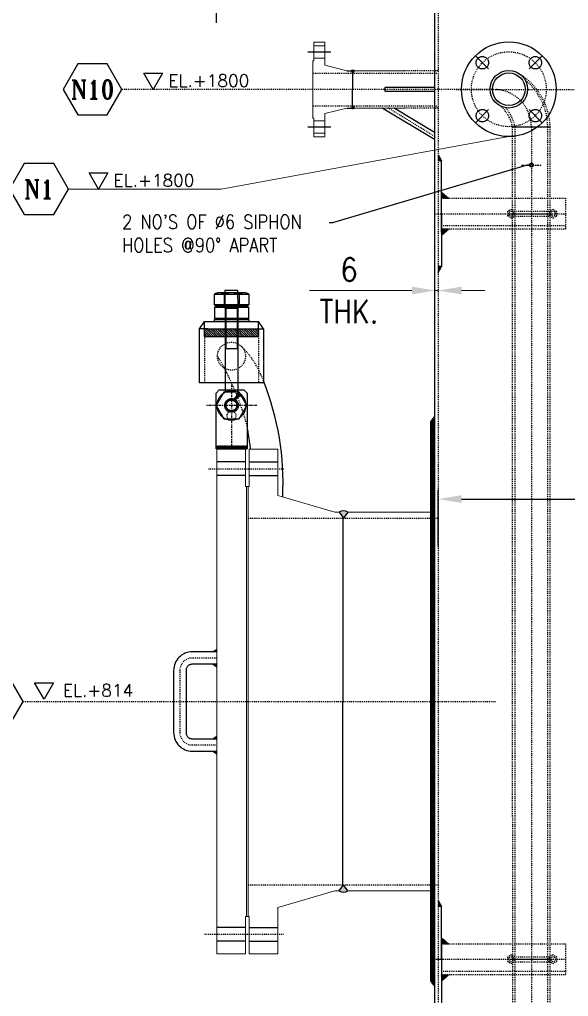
# Model space of a CAD drawing. Header units: inches. Extents: x -100737 to -99065, y -38026 to -37432.
# Drawn here: x -100656.6 to -100597.7, y -37620.9 to -37516 of the extents above; entities that cross this region are included whole.
import ezdxf
from ezdxf import colors
from ezdxf.entities.mleader import LeaderData, LeaderLine
from ezdxf.enums import TextEntityAlignment as Align
from ezdxf.math import Vec2, Vec3

# ---------------------------------------------------------------- set-up
doc = ezdxf.new("R2010")
doc.units = ezdxf.units.IN
doc.header["$LTSCALE"] = 200
doc.header["$MEASUREMENT"] = 0
for name, pattern in [('CENTER', [2, 1.25, -0.25, 0.25, -0.25]), ('CENTER2', [1.125, 0.75, -0.125, 0.125, -0.125]), ('DASHED', [0.75, 0.5, -0.25]), ('DASHED2', [0.375, 0.25, -0.125]), ('HIDDEN', [0.375, 0.25, -0.125])]:
    doc.linetypes.add(name, pattern=pattern)
for name, color, linetype, lineweight in [('1 (CEN)', 1, 'CENTER2', 9), ('AM_5', 3, 'Continuous', 15), ('EQUIPMENT', 4, 'Continuous', 13), ('Hidden Line', 3, 'HIDDEN', 9)]:
    doc.layers.add(name, color=color, linetype=linetype, lineweight=lineweight)
for name, color, linetype in [('CEN', 3, 'CENTER'), ('CENTER', 1, 'CENTER'), ('DIMENSION', 8, 'Continuous'), ('text', 3, 'Continuous'), ('WELD', 5, 'Continuous')]:
    doc.layers.add(name, color=color, linetype=linetype)
doc.styles.add('ROMANS', font='romans.shx', dxfattribs={"width": 0.85})
doc.styles.add('ROMANT', font='romant.shx')
doc.styles.get("Standard").update_dxf_attribs({"font": 'romans.shx'})
doc.dimstyles.new('VEP-8$0', dxfattribs={"dimscale": 0, "dimtxt": 2.5, "dimasz": 2.5, "dimexe": 1, "dimexo": 1, "dimgap": 1, "dimtad": 1, "dimdec": 0, "dimlfac": 15, "dimzin": 9, "dimdsep": 46, "dimtxsty": 'ROMANS', "dimcen": 0, "dimclrd": 256, "dimclre": 256, "dimclrt": 3, "dimadec": 0, "dimazin": 2, "dimtfac": 1, "dimtdec": 1, "dimtmove": 0, "dimatfit": 3, "dimfxl": 1, "dimlwd": -1, "dimlwe": -1, "dimarcsym": 1})
pattern_1 = [(45, (-98544.437123, -36062.29855), (-0.02946278255, 0.02946278255), []), (135, (-98544.437123, -36062.29855), (-0.02946278255, -0.02946278255), [])]
pattern_2 = [(45, (-98544.770456, -36058.29855), (-0.02946278255, 0.02946278255), []), (135, (-98544.770456, -36058.29855), (-0.02946278255, -0.02946278255), [])]

# ---------------------------------------------------------------- blocks, each defined once
blk = doc.blocks.new('A$C32f367a6')
at = {"layer": 'text'}
for p, q in [((-18.1, 31.4), (18.1, 31.4)), ((0, 0), (-18.1, 31.4)), ((18.1, 31.4), (0, 0))]:
    blk.add_line(p, q, dxfattribs=at)
blk = doc.blocks.new('*D83')
at = {"layer": 'AM_5', "color": 8, "transparency": 16777216}
for p, q in [((-100614.53, -37545.12), (-100625.51, -37545.12)), ((-100611.7, -37545.12), (-100612.03, -37545.12)), ((-100609.2, -37545.12), (-100606.7, -37545.12)), ((-100612.03, -37546.11), (-100612.03, -37546.12)), ((-100611.7, -37546.11), (-100611.7, -37546.12))]:
    blk.add_line(p, q, dxfattribs=at)
for points in [[(-100614.53, -37545.54), (-100614.53, -37544.7), (-100612.03, -37545.12)], [(-100609.2, -37544.7), (-100609.2, -37545.54), (-100611.7, -37545.12)]]:
    blk.add_solid(points, dxfattribs=at)
at = {"layer": 'Defpoints', "color": 0, "transparency": 16777216}
for p in [(-100612.03, -37545.11), (-100612.03, -37545.12), (-100611.7, -37545.11)]:
    blk.add_point(p, dxfattribs=at)
at = {"layer": 'AM_5', "color": 3, "linetype": 'DASHED', "ltscale": 10, "transparency": 16777216, "char_height": 2.5, "attachment_point": 5, "style": 'ROMANS'}
for s, insert in [('6', (-100621.27, -37542.87)), ('THK.', (-100621.27, -37547.37))]:
    blk.add_mtext(s, dxfattribs=dict(at, insert=insert))
blk = doc.blocks.new('*D104')
at = {"layer": 'Defpoints', "color": 0, "transparency": 16777216}
for p in [(-100616.03, -37510.21), (-100635.53, -37511.41), (-100616.03, -37511.41)]:
    blk.add_point(p, dxfattribs=at)
at = {"layer": 'DIMENSION', "transparency": 16777216}
for p, q in [((-100635.53, -37510.21), (-100635.53, -37500.07)), ((-100635.53, -37507.71), (-100635.53, -37505.21)), ((-100617.03, -37510.21), (-100636.53, -37510.21)), ((-100635.53, -37510.21), (-100635.53, -37511.41)), ((-100617.03, -37511.41), (-100636.53, -37511.41)), ((-100635.53, -37513.91), (-100635.53, -37516.41))]:
    blk.add_line(p, q, dxfattribs=at)
for points in [[(-100635.95, -37507.71), (-100635.12, -37507.71), (-100635.53, -37510.21)], [(-100635.12, -37513.91), (-100635.95, -37513.91), (-100635.53, -37511.41)]]:
    blk.add_solid(points, dxfattribs=at)
at = {"layer": 'DIMENSION', "color": 3, "linetype": 'DASHED', "ltscale": 10, "transparency": 16777216, "insert": (-100637.78, -37502.64), "char_height": 2.5, "attachment_point": 5, "rotation": 90, "style": 'ROMANS'}
blk.add_mtext('16', dxfattribs=at)
blk = doc.blocks.new('*D85')
at = {"layer": 'Defpoints', "color": 0, "transparency": 16777216}
for p in [(-100545.03, -37567.5), (-100611.7, -37573.54), (-100545.03, -37573.54)]:
    blk.add_point(p, dxfattribs=at)
at = {"layer": 'DIMENSION', "ltscale": 10, "transparency": 16777216}
for p, q in [((-100611.7, -37572.54), (-100611.7, -37566.5)), ((-100545.03, -37572.54), (-100545.03, -37566.5)), ((-100609.2, -37567.5), (-100547.53, -37567.5))]:
    blk.add_line(p, q, dxfattribs=at)
at = {"layer": 'DIMENSION', "transparency": 16777216}
for points in [[(-100609.2, -37567.08), (-100609.2, -37567.91), (-100611.7, -37567.5)], [(-100547.53, -37567.91), (-100547.53, -37567.08), (-100545.03, -37567.5)]]:
    blk.add_solid(points, dxfattribs=at)
at = {"layer": 'DIMENSION', "color": 3, "linetype": 'DASHED', "ltscale": 10, "transparency": 16777216, "insert": (-100583.72, -37565.75), "char_height": 1.5, "attachment_point": 5, "style": 'ROMANS'}
blk.add_mtext('1000 I.D.', dxfattribs=at)
blk = doc.blocks.new('*D122')
at = {"layer": 'Defpoints', "color": 0, "transparency": 16777216}
for p in [(-100606.94, -37492.17), (-100690.87, -37724.31), (-100623.24, -37724.31)]:
    blk.add_point(p, dxfattribs=at)
at = {"layer": 'DIMENSION', "ltscale": 10, "transparency": 16777216}
for p, q in [((-100607.94, -37492.17), (-100691.87, -37492.17)), ((-100690.87, -37494.67), (-100690.87, -37721.81)), ((-100624.24, -37724.31), (-100691.87, -37724.31))]:
    blk.add_line(p, q, dxfattribs=at)
at = {"layer": 'DIMENSION', "transparency": 16777216}
for points in [[(-100690.46, -37494.67), (-100691.29, -37494.67), (-100690.87, -37492.17)], [(-100691.29, -37721.81), (-100690.46, -37721.81), (-100690.87, -37724.31)]]:
    blk.add_solid(points, dxfattribs=at)
at = {"layer": 'DIMENSION', "color": 3, "linetype": 'DASHED', "ltscale": 10, "transparency": 16777216, "insert": (-100693.12, -37608.77), "char_height": 2.5, "attachment_point": 5, "rotation": 90, "style": 'ROMANS'}
blk.add_mtext('3465', dxfattribs=at)
blk = doc.blocks.new('*U133')
at = {"layer": 'DIMENSION', "color": 2, "linetype": 'DASHED'}
for p, q in [((76.2, 0), (46.05, 0)), ((-76.2, 0), (-46.05, 0))]:
    blk.add_line(p, q, dxfattribs=at)
at = {"layer": 'DIMENSION', "color": 7, "linetype": 'DASHED'}
for centre in [(-60.3, 0), (60.3, 0)]:
    blk.add_circle(centre, 10, dxfattribs=at)
blk = doc.blocks.new('*U132')
at = {"layer": 'EQUIPMENT', "color": 0, "linetype": 'ByBlock', "lineweight": -2}
for rotation in [90, 270, 90, 270, 180, 180]:
    blk.add_blockref('*U133', (-32478.1, -16289.6), dxfattribs=dict(at, rotation=rotation))
at = {"layer": 'EQUIPMENT', "color": 0, "linetype": 'ByBlock', "lineweight": -2, "transparency": 16777216}
for rotation in [90, 270, 180]:
    blk.add_blockref('*U133', (-32478.1, -16289.6), dxfattribs=dict(at, rotation=rotation))
at = {"layer": 'EQUIPMENT', "color": 0, "linetype": 'ByBlock', "lineweight": -2}
blk.add_blockref('*U133', (-32478.1, -16289.6), dxfattribs=at)
blk = doc.blocks.new('*D220')
at = {"layer": 'Defpoints', "color": 0, "transparency": 16777216}
for p in [(-100672.33, -37510.74), (-100603.71, -37510.74), (-100603.71, -37640.21)]:
    blk.add_point(p, dxfattribs=at)
at = {"layer": 'DIMENSION', "ltscale": 10, "transparency": 16777216}
for p, q in [((-100604.71, -37510.74), (-100673.33, -37510.74)), ((-100672.33, -37637.71), (-100672.33, -37513.24)), ((-100604.71, -37640.21), (-100673.33, -37640.21))]:
    blk.add_line(p, q, dxfattribs=at)
at = {"layer": 'DIMENSION', "transparency": 16777216}
for points in [[(-100671.91, -37513.24), (-100672.74, -37513.24), (-100672.33, -37510.74)], [(-100672.74, -37637.71), (-100671.91, -37637.71), (-100672.33, -37640.21)]]:
    blk.add_solid(points, dxfattribs=at)
at = {"layer": 'DIMENSION', "color": 3, "linetype": 'DASHED', "ltscale": 10, "transparency": 16777216, "insert": (-100674.58, -37575.48), "char_height": 2.5, "attachment_point": 5, "rotation": 90, "style": 'ROMANS'}
blk.add_mtext('1942', dxfattribs=at)

msp = doc.modelspace()

# ---------------------------------------------------------------- hatches: boundary and pattern name
at = {"layer": 'DIMENSION', "linetype": 'DASHED'}
h = msp.add_hatch(dxfattribs=at)
h.set_pattern_fill('ANSI37', color=5, scale=0.066667)
h.set_pattern_definition([(45, (0, 0), (-0.0058925565099, 0.0058925565099), []), (135, (0, 0), (-0.0058925565099, -0.0058925565099), [])])
h.paths.add_polyline_path([(-100620.701, -37521.527, 0.279062), (-100621.036, -37521.527), (-100620.918, -37521.681), (-100620.918, -37521.787), (-100620.818, -37521.787), (-100620.818, -37521.681)])
h.paths.add_polyline_path([(-100621.036, -37525.554, 0.279062), (-100620.701, -37525.554), (-100620.818, -37525.401), (-100620.818, -37525.294), (-100620.918, -37525.294), (-100620.918, -37525.401)])
h = msp.add_hatch(dxfattribs=at)
h.set_pattern_fill('ANSI31', color=256, scale=1.333333, angle=269.983)
h.set_pattern_definition([(314.983, (-100628.9929, -35734.11437), (0.117886091, 0.117816159), [])])
h.paths.add_polyline_path([(-100636.785, -37550.037), (-100636.785, -37549.57), (-100636.785, -37549.237), (-100636.785, -37549.17), (-100636.785, -37549.97)])
h.paths.add_polyline_path([(-100633.892, -37550.037), (-100633.892, -37549.237), (-100636.452, -37549.237), (-100636.785, -37549.237), (-100636.785, -37549.57), (-100636.785, -37550.037)])
h.paths.add_polyline_path([(-100630.998, -37550.037), (-100630.998, -37549.57), (-100630.998, -37549.237), (-100633.892, -37549.237), (-100633.892, -37550.037)])
h.paths.add_polyline_path([(-100630.998, -37549.97), (-100630.998, -37549.17), (-100630.998, -37549.237), (-100630.998, -37550.037)])
at = {"layer": 'DIMENSION', "linetype": 'DASHED', "ltscale": 0.0001}
h = msp.add_hatch(dxfattribs=at)
h.set_pattern_fill('ANSI31', color=256, scale=0.333333)
h.set_pattern_definition([(45, (-101568.886386, -35464.47511), (-0.02946278255, 0.02946278255), [])])
h.paths.add_polyline_path([(-100633.519, -37556.983, -0.3081158), (-100632.717, -37556.424, 0.0864885), (-100633.134, -37556.087, -0.1426583), (-100633.209, -37555.994, -0.3082786), (-100633.892, -37556.853, -0.1693442)])
h.paths.add_polyline_path([(-100633.892, -37558.053, 1), (-100633.892, -37559.015)])
h.paths.add_polyline_path([(-100633.892, -37558.053, 1), (-100633.892, -37559.015)])
at = {"layer": 'DIMENSION', "linetype": 'DASHED', "ltscale": 10}
h = msp.add_hatch(dxfattribs=at)
h.set_pattern_fill('ANSI31', color=2)
h.set_pattern_definition([(45, (-1067.02981, -30.21254), (-0.08838834765, 0.08838834765), [])])
h.paths.add_polyline_path([(-100612.496, -37559.221), (-100612.096, -37559.221), (-100612.096, -37619.221), (-100612.496, -37619.221)])
at = {"layer": 'DIMENSION', "linetype": 'DASHED', "ltscale": 0.0001}
h = msp.add_hatch(dxfattribs=at)
h.set_pattern_fill('ANSI31', color=256, scale=0.333333)
h.set_pattern_definition([(45, (-101988.254732, -36708.27184), (-0.0294627825, 0.0294627825), [])])
h.paths.add_polyline_path([(-100633.883, -37562.119), (-100633.883, -37561.786), (-100635.55, -37561.786), (-100635.55, -37562.119)])
h.paths.add_polyline_path([(-100632.216, -37562.119), (-100632.216, -37561.786), (-100633.883, -37561.786), (-100633.883, -37562.119)])
at = {"layer": 'DIMENSION', "linetype": 'DASHED'}
h = msp.add_hatch(dxfattribs=at)
h.set_pattern_fill('ANSI37', color=5, scale=0.033333, angle=180)
h.set_pattern_definition([(225, (-102298.1562454, -39497.4251226), (0.002946278255, -0.002946278255), []), (315, (-102298.1562454, -39497.4251226), (0.002946278255, 0.002946278255), [])])
h.paths.add_polyline_path([(-100621.398, -37609.541), (-100621.803, -37609.012), (-100621.803, -37608.906), (-100621.936, -37608.906), (-100621.936, -37609.012), (-100622.342, -37609.541, 0.2958489)])
h.paths.add_polyline_path([(-100621.803, -37569.429), (-100621.398, -37568.901, 0.2958489), (-100622.342, -37568.901), (-100621.936, -37569.429), (-100621.936, -37569.536), (-100621.803, -37569.536)])
at = {"layer": 'WELD'}
h = msp.add_hatch(dxfattribs=at)
h.set_pattern_fill('ANSI37', color=256, scale=0.333333, angle=359.99748)
h.set_pattern_definition(pattern_2)
h.paths.add_polyline_path([(-100611.361, -37531.209), (-100611.694, -37530.563), (-100611.694, -37531.209)])
h = msp.add_hatch(dxfattribs=at)
h.set_pattern_fill('ANSI37', color=256, scale=0.333333, angle=359.99748)
h.set_pattern_definition(pattern_1)
h.paths.add_polyline_path([(-100610.604, -37535.209), (-100611.361, -37534.563), (-100611.361, -37535.209)])
h = msp.add_hatch(dxfattribs=at)
h.set_pattern_fill('ANSI37', color=256, scale=0.333333, angle=359.99748)
h.set_pattern_definition(pattern_1)
h.paths.add_polyline_path([(-100610.604, -37538.542), (-100611.361, -37539.187), (-100611.361, -37538.542)])
h = msp.add_hatch(dxfattribs=at)
h.set_pattern_fill('ANSI37', color=256, scale=0.333333, angle=359.99748)
h.set_pattern_definition(pattern_2)
h.paths.add_polyline_path([(-100611.361, -37542.542), (-100611.695, -37543.187), (-100611.695, -37542.542)])
h = msp.add_hatch(dxfattribs=at)
h.set_pattern_fill('ANSI37', color=256, scale=0.333333)
h.set_pattern_definition([(45, (-1067.02981, -30.21254), (-0.02946278255, 0.02946278255), []), (135, (-1067.02981, -30.21254), (-0.02946278255, -0.02946278255), [])])
h.paths.add_polyline_path([(-100612.096, -37558.672), (-100612.496, -37559.221), (-100612.096, -37559.221)])
h.paths.add_polyline_path([(-100612.496, -37619.221), (-100612.096, -37619.77), (-100612.096, -37619.221)])
h = msp.add_hatch(dxfattribs=at)
h.set_pattern_fill('ANSI37', color=256, scale=0.333333, angle=360)
h.set_pattern_definition([(45, (-102521.07237, -37620.441283), (-0.02946278255, 0.02946278255), []), (135, (-102521.07237, -37620.441283), (-0.02946278255, -0.02946278255), [])])
h.paths.add_polyline_path([(-100635.886, -37594.554), (-100635.459, -37594.848), (-100635.46, -37594.554)])
h.paths.add_polyline_path([(-100635.466, -37592.931), (-100635.886, -37593.221), (-100635.465, -37593.221)])
h.paths.add_polyline_path([(-100635.47, -37585.508), (-100635.47, -37585.221), (-100635.886, -37585.221)])
h.paths.add_polyline_path([(-100635.47, -37583.601), (-100635.886, -37583.887), (-100635.469, -37583.887)])
h = msp.add_hatch(dxfattribs=at)
h.set_pattern_fill('ANSI37', color=256, scale=0.333333)
h.set_pattern_definition(pattern_2)
h.paths.add_polyline_path([(-100611.363, -37611.21), (-100611.696, -37610.565), (-100611.696, -37611.21)])
h = msp.add_hatch(dxfattribs=at)
h.set_pattern_fill('ANSI37', color=256, scale=0.333333)
h.set_pattern_definition(pattern_1)
h.paths.add_polyline_path([(-100610.606, -37615.21), (-100611.363, -37614.565), (-100611.363, -37615.21)])
h = msp.add_hatch(dxfattribs=at)
h.set_pattern_fill('ANSI37', color=256, scale=0.333333)
h.set_pattern_definition(pattern_1)
h.paths.add_polyline_path([(-100610.606, -37618.543), (-100611.363, -37619.189), (-100611.363, -37618.543)])

# ---------------------------------------------------------------- linework, layer by layer
for p, q in [((-100612.096, -37510.743), (-100612.096, -37643.543)), ((-100603.71, -37527.561), (-100599.683, -37527.561)), ((-100611.694, -37530.563), (-100611.361, -37531.209)), ((-100611.361, -37534.563), (-100610.604, -37535.209)), ((-100611.361, -37539.187), (-100610.604, -37538.542)), ((-100611.695, -37543.187), (-100611.361, -37542.542)), ((-100611.696, -37610.565), (-100611.363, -37611.21)), ((-100611.363, -37614.565), (-100610.606, -37615.21)), ((-100611.363, -37619.189), (-100610.606, -37618.543))]:
    msp.add_line(p, q)
at = {"color": 0}
for p, q in [((-100621.503, -37521.527), (-100621.036, -37521.527)), ((-100621.036, -37521.527), (-100620.918, -37521.681)), ((-100620.918, -37521.681), (-100620.918, -37521.787)), ((-100620.701, -37521.527), (-100620.818, -37521.681)), ((-100620.818, -37521.681), (-100620.818, -37521.787)), ((-100620.918, -37521.787), (-100620.918, -37523.541)), ((-100620.918, -37525.294), (-100620.918, -37523.541)), ((-100621.503, -37525.554), (-100621.036, -37525.554)), ((-100621.036, -37525.554), (-100620.918, -37525.401)), ((-100620.918, -37525.401), (-100620.918, -37525.294)), ((-100620.818, -37525.401), (-100620.818, -37525.294)), ((-100620.701, -37525.554), (-100620.818, -37525.401)), ((-100622.342, -37568.901), (-100621.936, -37569.429)), ((-100621.398, -37568.901), (-100621.803, -37569.429)), ((-100621.936, -37569.429), (-100621.936, -37569.536)), ((-100621.936, -37569.536), (-100621.936, -37589.221)), ((-100621.803, -37569.429), (-100621.803, -37569.536)), ((-100621.936, -37608.906), (-100621.936, -37589.221)), ((-100622.342, -37609.541), (-100621.936, -37609.012)), ((-100621.936, -37609.012), (-100621.936, -37608.906)), ((-100621.803, -37609.012), (-100621.803, -37608.906)), ((-100621.398, -37609.541), (-100621.803, -37609.012))]:
    msp.add_line(p, q, dxfattribs=at)
for points in [[(-100650.39, -37520.807), (-100651.968, -37523.541), (-100650.39, -37526.274), (-100647.233, -37526.274), (-100645.655, -37523.541), (-100647.233, -37520.807)], [(-100661, -37586.487), (-100662.578, -37589.221), (-100661, -37591.955), (-100657.843, -37591.955), (-100656.265, -37589.221), (-100657.843, -37586.487)]]:
    msp.add_lwpolyline(points, close=True)
at = {"elevation": 2.683}
msp.add_lwpolyline([(-100656.136, -37531.501), (-100657.714, -37534.235), (-100656.136, -37536.969), (-100652.979, -37536.969), (-100651.4, -37534.235), (-100652.979, -37531.501)], close=True, dxfattribs=at)
at = {"color": 0}
for centre, radius, start, end in [((-100620.868, -37521.804), 0.324, 58.8152, 121.1848), ((-100620.868, -37525.277), 0.324, 238.8152, 301.1848), ((-100621.87, -37569.629), 0.868, 57.03841, 122.96159), ((-100621.87, -37608.813), 0.868, 237.03841, 302.96159)]:
    msp.add_arc(centre, radius, start, end, dxfattribs=at)
at = {"layer": '1 (CEN)'}
for p, q in [((-100604.12, -37528.601), (-100635.017, -37534.235, 2.683)), ((-100635.017, -37534.235, 2.683), (-100651.4, -37534.235, 2.683))]:
    msp.add_line(p, q, dxfattribs=at)
at = {"layer": 'CEN', "color": 2, "linetype": 'CENTER'}
for p, q in [((-100625.712, -37519.521), (-100623.215, -37519.521)), ((-100625.712, -37527.561), (-100623.215, -37527.561)), ((-100632.403, -37563.511), (-100635.47, -37563.511)), ((-100631.99, -37563.511), (-100628.923, -37563.511)), ((-100632.403, -37564.977), (-100635.47, -37564.977)), ((-100631.99, -37564.977), (-100628.923, -37564.977)), ((-100632.403, -37613.464), (-100635.47, -37613.464)), ((-100631.99, -37613.464), (-100628.923, -37613.464)), ((-100632.403, -37614.931), (-100635.47, -37614.931)), ((-100631.99, -37614.931), (-100628.923, -37614.931))]:
    msp.add_line(p, q, dxfattribs=at)
at = {"layer": 'CENTER', "linetype": 'CENTER', "ltscale": 0.0001}
for p, q in [((-100605.716, -37523.541), (-100645.655, -37523.541)), ((-100609.794, -37523.541), (-100514.396, -37523.551)), ((-100612.067, -37528.59), (-100617.065, -37525.535)), ((-100601.696, -37527.561), (-100601.696, -37649.876)), ((-100612.096, -37536.875), (-100598.028, -37536.875)), ((-100636.363, -37564.244), (-100628.256, -37564.244)), ((-100656.265, -37589.221), (-100605.519, -37589.221)), ((-100637.078, -37589.221), (-100635.47, -37589.221)), ((-100636.791, -37614.197), (-100628.256, -37614.197)), ((-100611.945, -37616.877), (-100598.03, -37616.877))]:
    msp.add_line(p, q, dxfattribs=at)
at = {"layer": 'CENTER', "linetype": 'CENTER', "ltscale": 0.001}
for p, q in [((-100602.753, -37531.655), (-100600.64, -37531.655)), ((-100633.883, -37555.213), (-100633.883, -37562.127)), ((-100631.175, -37557.453), (-100636.608, -37557.453))]:
    msp.add_line(p, q, dxfattribs=at)
at = {"layer": 'CENTER'}
for p, q in [((-100603.972, -37536.875), (-100599.417, -37536.875)), ((-100611.945, -37616.877), (-100611.163, -37616.877)), ((-100603.974, -37616.877), (-100599.419, -37616.877))]:
    msp.add_line(p, q, dxfattribs=at)
at = {"layer": 'CENTER', "linetype": 'DASHED2', "ltscale": 0.0001}
for p, q in [((-100635.493, -37584.554), (-100638.102, -37584.554)), ((-100639.436, -37585.887), (-100639.436, -37592.554)), ((-100638.102, -37593.887), (-100635.462, -37593.887))]:
    msp.add_line(p, q, dxfattribs=at)
at = {"layer": 'CENTER', "color": 6, "linetype": 'CENTER', "ltscale": 0.0001}
msp.add_circle((-100604.12, -37523.521), 4.02, dxfattribs=at)
at = {"layer": 'CENTER', "linetype": 'CENTER', "ltscale": 0.0001}
msp.add_arc((-100605.716, -37527.561), 4.02, 0, 86.74083, dxfattribs=at)
at = {"layer": 'CENTER', "linetype": 'DASHED2', "ltscale": 0.0001}
for centre, start, end in [((-100638.102, -37585.887), 90, 180), ((-100638.102, -37592.554), 180, 270)]:
    msp.add_arc(centre, 1.333, start, end, dxfattribs=at)
at = {"layer": 'DIMENSION', "linetype": 'DASHED', "ltscale": 0.0001}
for p, q in [((-100611.696, -37510.743), (-100611.696, -37643.543)), ((-100603.707, -37646.876), (-100603.71, -37527.561)), ((-100603.446, -37646.876), (-100603.449, -37527.561)), ((-100599.946, -37646.876), (-100599.946, -37527.561)), ((-100599.686, -37646.876), (-100599.683, -37527.561))]:
    msp.add_line(p, q, dxfattribs=at)
at = {"layer": 'DIMENSION', "color": 4, "linetype": 'DASHED', "ltscale": 0.001}
for p, q in [((-100611.696, -37521.527), (-100615.36, -37521.527)), ((-100611.696, -37525.554), (-100615.355, -37525.554))]:
    msp.add_line(p, q, dxfattribs=at)
at = {"layer": 'DIMENSION', "color": 7, "linetype": 'DASHED', "ltscale": 0.0001}
for p, q in [((-100625.152, -37521.787), (-100611.727, -37521.787)), ((-100625.152, -37525.294), (-100611.727, -37525.294)), ((-100632.096, -37569.536), (-100611.696, -37569.536)), ((-100632.096, -37608.906), (-100611.696, -37608.906))]:
    msp.add_line(p, q, dxfattribs=at)
at = {"layer": 'DIMENSION', "color": 7, "linetype": 'DASHED'}
for p, q in [((-100612.096, -37523.321), (-100617.43, -37523.321)), ((-100617.43, -37523.721), (-100612.096, -37523.721)), ((-100612.101, -37528.908), (-100617.714, -37525.535)), ((-100612.101, -37528.179), (-100616.419, -37525.535)), ((-100611.361, -37531.209), (-100611.694, -37531.209)), ((-100611.361, -37531.209), (-100611.694, -37531.209)), ((-100611.361, -37536.875), (-100611.361, -37531.209)), ((-100611.361, -37538.872), (-100611.361, -37536.875)), ((-100611.361, -37536.875), (-100611.361, -37542.542)), ((-100611.361, -37536.875), (-100611.361, -37538.542)), ((-100611.361, -37542.542), (-100611.695, -37542.542)), ((-100611.363, -37611.21), (-100611.696, -37611.21)), ((-100611.363, -37616.877), (-100611.363, -37611.21)), ((-100611.363, -37614.879), (-100611.363, -37616.877)), ((-100611.363, -37616.877), (-100611.363, -37615.21)), ((-100611.363, -37616.877), (-100611.363, -37622.543))]:
    msp.add_line(p, q, dxfattribs=at)
at = {"layer": 'DIMENSION', "color": 0, "linetype": 'DASHED'}
for p, q in [((-100617.43, -37523.321), (-100617.43, -37523.721)), ((-100611.361, -37538.542), (-100611.361, -37535.124)), ((-100610.604, -37535.209), (-100611.361, -37535.209)), ((-100610.604, -37538.542), (-100611.361, -37538.542)), ((-100635.731, -37545.51), (-100632.016, -37545.51)), ((-100635.731, -37546.653), (-100635.731, -37545.51)), ((-100632.516, -37545.367), (-100635.231, -37545.367)), ((-100634.674, -37545.51), (-100634.674, -37546.653)), ((-100634.558, -37547.015), (-100634.558, -37545.081)), ((-100634.553, -37545.081), (-100633.231, -37545.081)), ((-100633.231, -37545.081), (-100633.225, -37547.015)), ((-100633.074, -37545.51), (-100633.074, -37546.653)), ((-100632.016, -37545.51), (-100632.016, -37546.653)), ((-100632.016, -37546.653), (-100635.731, -37546.653)), ((-100632.516, -37546.796), (-100635.231, -37546.796)), ((-100632.016, -37546.94), (-100635.731, -37546.94)), ((-100635.731, -37546.94), (-100635.731, -37548.083)), ((-100634.558, -37547.015), (-100634.492, -37546.95)), ((-100634.558, -37547.015), (-100633.225, -37547.015)), ((-100634.558, -37547.015), (-100634.558, -37555.893)), ((-100634.558, -37547.015), (-100634.558, -37551.353)), ((-100634.553, -37547.015), (-100633.231, -37547.015)), ((-100634.553, -37547.015), (-100634.553, -37547.015)), ((-100634.492, -37546.95), (-100634.492, -37551.353)), ((-100634.492, -37546.95), (-100633.292, -37546.95)), ((-100633.225, -37547.015), (-100633.293, -37546.95)), ((-100633.292, -37546.95), (-100633.292, -37551.353)), ((-100633.231, -37547.015), (-100633.231, -37547.015)), ((-100633.225, -37547.015), (-100633.225, -37555.932)), ((-100633.225, -37547.015), (-100633.225, -37551.353)), ((-100632.016, -37548.082), (-100632.016, -37546.939)), ((-100637.316, -37549.237), (-100636.785, -37548.439)), ((-100636.785, -37550.037), (-100636.785, -37548.439)), ((-100636.785, -37548.439), (-100630.998, -37548.439)), ((-100635.731, -37548.083), (-100632.016, -37548.083)), ((-100635.731, -37548.439), (-100635.731, -37548.225)), ((-100635.731, -37548.225), (-100632.016, -37548.225)), ((-100632.516, -37548.226), (-100635.231, -37548.226)), ((-100632.016, -37548.225), (-100632.016, -37548.439)), ((-100630.998, -37550.037), (-100630.998, -37548.439)), ((-100630.468, -37549.237), (-100630.998, -37548.439)), ((-100636.452, -37549.237), (-100637.316, -37549.237)), ((-100637.316, -37555.034), (-100637.316, -37549.237)), ((-100636.785, -37550.037), (-100630.998, -37550.037)), ((-100636.452, -37549.237), (-100630.998, -37549.237)), ((-100631.332, -37549.237), (-100630.468, -37549.237)), ((-100630.468, -37549.237), (-100630.468, -37555.034)), ((-100634.558, -37551.353), (-100633.225, -37551.353)), ((-100634.492, -37551.353), (-100634.558, -37551.454)), ((-100633.292, -37551.353), (-100633.225, -37551.454)), ((-100630.468, -37555.034), (-100637.316, -37555.034)), ((-100635.216, -37555.786), (-100635.55, -37556.119)), ((-100635.55, -37562.119), (-100635.55, -37556.119)), ((-100635.216, -37555.786), (-100632.55, -37555.786)), ((-100634.558, -37555.931), (-100634.558, -37555.932)), ((-100632.55, -37555.786), (-100632.216, -37556.119)), ((-100632.216, -37556.119), (-100632.216, -37562.119)), ((-100632.216, -37562.119), (-100635.55, -37562.119)), ((-100635.886, -37583.887), (-100635.47, -37583.601)), ((-100635.47, -37583.887), (-100638.102, -37583.887)), ((-100635.47, -37585.221), (-100638.102, -37585.221)), ((-100635.886, -37585.221), (-100635.47, -37585.508)), ((-100640.102, -37585.887), (-100640.102, -37592.554)), ((-100638.769, -37585.887), (-100638.769, -37592.554)), ((-100635.886, -37593.221), (-100635.466, -37592.931)), ((-100638.102, -37593.221), (-100635.465, -37593.221)), ((-100638.102, -37594.554), (-100635.46, -37594.554)), ((-100635.886, -37594.554), (-100635.459, -37594.848))]:
    msp.add_line(p, q, dxfattribs=at)
at = {"layer": 'DIMENSION', "color": 7, "linetype": 'DASHED2', "ltscale": 0.0001}
for p, q in [((-100611.361, -37535.209), (-100598.028, -37535.209)), ((-100598.028, -37535.209), (-100598.028, -37538.542)), ((-100603.51, -37536.609), (-100599.71, -37536.609)), ((-100603.51, -37536.609), (-100599.71, -37536.609)), ((-100603.51, -37537.142), (-100599.71, -37537.142)), ((-100603.51, -37537.142), (-100599.71, -37537.142)), ((-100598.028, -37538.542), (-100611.361, -37538.542)), ((-100611.363, -37615.21), (-100598.03, -37615.21)), ((-100598.03, -37615.21), (-100598.03, -37618.543)), ((-100603.512, -37616.61), (-100599.712, -37616.61)), ((-100603.512, -37616.61), (-100599.712, -37616.61)), ((-100603.512, -37617.143), (-100599.712, -37617.143)), ((-100603.512, -37617.143), (-100599.712, -37617.143)), ((-100598.03, -37618.543), (-100611.363, -37618.543))]:
    msp.add_line(p, q, dxfattribs=at)
at = {"layer": 'DIMENSION', "color": 8, "linetype": 'DASHED2', "ltscale": 0.0001}
for p, q in [((-100611.361, -37538.142), (-100598.028, -37538.142)), ((-100611.363, -37618.143), (-100598.03, -37618.143))]:
    msp.add_line(p, q, dxfattribs=at)
at = {"layer": 'DIMENSION', "linetype": 'DASHED', "ltscale": 0.001}
for p, q in [((-100636.785, -37549.57), (-100636.785, -37555.034)), ((-100630.998, -37549.237), (-100630.998, -37555.034))]:
    msp.add_line(p, q, dxfattribs=at)
at = {"layer": 'DIMENSION', "color": 0, "linetype": 'DASHED', "ltscale": 10}
for p, q in [((-100612.496, -37559.221), (-100612.096, -37558.672)), ((-100612.496, -37619.221), (-100612.496, -37559.221)), ((-100612.496, -37559.221), (-100612.096, -37559.221)), ((-100612.496, -37619.221), (-100612.096, -37619.221)), ((-100612.496, -37619.221), (-100612.096, -37619.77))]:
    msp.add_line(p, q, dxfattribs=at)
at = {"layer": 'DIMENSION', "color": 3, "linetype": 'DASHED'}
msp.add_line((-100636.878, -37593.221), (-100636.878, -37593.221), dxfattribs=at)
at = {"layer": 'DIMENSION', "color": 7, "linetype": 'DASHED2', "ltscale": 2e-05}
for points in [[(-100603.448, -37536.644), (-100603.848, -37536.413), (-100604.248, -37536.644), (-100604.248, -37537.106), (-100603.848, -37537.337), (-100603.448, -37537.106)], [(-100598.972, -37536.644), (-100599.372, -37536.413), (-100599.772, -37536.644), (-100599.772, -37537.106), (-100599.372, -37537.337), (-100598.972, -37537.106)], [(-100603.45, -37616.646), (-100603.85, -37616.415), (-100604.25, -37616.646), (-100604.25, -37617.108), (-100603.85, -37617.339), (-100603.45, -37617.108)], [(-100598.974, -37616.646), (-100599.374, -37616.415), (-100599.774, -37616.646), (-100599.774, -37617.108), (-100599.374, -37617.339), (-100598.974, -37617.108)]]:
    msp.add_lwpolyline(points, close=True, dxfattribs=at)
at = {"layer": 'DIMENSION', "color": 0, "linetype": 'DASHED'}
msp.add_lwpolyline([(-100633.067, -37558.882), (-100632.242, -37557.453), (-100633.067, -37556.024), (-100634.717, -37556.024), (-100635.542, -37557.453), (-100634.717, -37558.882)], close=True, dxfattribs=at)
at = {"layer": 'DIMENSION', "color": 0, "linetype": 'DASHED', "ltscale": 10}
msp.add_lwpolyline([(-100612.496, -37559.221), (-100612.096, -37559.221), (-100612.096, -37619.221), (-100612.496, -37619.221)], close=True, dxfattribs=at)
at = {"layer": 'DIMENSION', "color": 4, "ltscale": 0.001}
for radius in [5.08, 2.013]:
    msp.add_circle((-100604.12, -37523.521), radius, dxfattribs=at)
at = {"layer": 'DIMENSION', "color": 7, "ltscale": 0.001}
msp.add_circle((-100604.12, -37523.521), 1.753, dxfattribs=at)
at = {"layer": 'DIMENSION', "color": 0, "linetype": 'DASHED'}
for centre, radius in [((-100601.696, -37531.655), 0.2), ((-100633.883, -37557.453), 0.733), ((-100633.892, -37557.453), 0.667), ((-100633.892, -37557.453), 0.567)]:
    msp.add_circle(centre, radius, dxfattribs=at)
at = {"layer": 'DIMENSION', "color": 2, "linetype": 'DASHED2', "ltscale": 2e-05}
for centre in [(-100603.848, -37536.875), (-100599.372, -37536.875), (-100603.85, -37616.877), (-100599.374, -37616.877)]:
    msp.add_circle(centre, 0.267, dxfattribs=at)
at = {"layer": 'DIMENSION', "linetype": 'DASHED', "ltscale": 0.0001}
msp.add_circle((-100633.892, -37552.167), 1.5, dxfattribs=at)
at = {"layer": 'DIMENSION', "linetype": 'DASHED', "ltscale": 0.001}
msp.add_circle((-100633.892, -37557.453), 0.6, dxfattribs=at)
at = {"layer": 'DIMENSION', "linetype": 'DASHED2', "ltscale": 0.0001}
msp.add_circle((-100633.892, -37558.534), 0.481, dxfattribs=at)
at = {"layer": 'DIMENSION', "linetype": 'DASHED', "ltscale": 0.0001}
for centre, radius, start, end in [((-100606.653, -37527.796), 6.974, 1.92991, 59.99868), ((-100606.496, -37527.623), 6.553, 0.54935, 51.04584), ((-100608, -37528.506), 4.393, 12.43312, 45.90522), ((-100608.424, -37528.682), 5.099, 12.70328, 38.56987), ((-100633.892, -37557.453), 1.562, 119.00946, 126.19172), ((-100634.181, -37555.923), 0.974, 287.27878, 355.81242), ((-100633.892, -37557.453), 1.562, 173.80828, 186.19172), ((-100632.707, -37557.292), 0.868, 90.6454, 159.14497), ((-100633.892, -37557.453), 1.562, 353.80828, 6.19172), ((-100633.892, -37557.453), 1.562, 233.80828, 246.19172), ((-100633.892, -37557.453), 1.562, 293.80828, 306.19172)]:
    msp.add_arc(centre, radius, start, end, dxfattribs=at)
at = {"layer": 'DIMENSION', "color": 0, "linetype": 'DASHED'}
for centre, radius, start, end in [((-100635.203, -37546.414), 1.047, 59.67785, 120.32215), ((-100633.874, -37547.678), 2.311, 69.74636, 110.25364), ((-100632.545, -37546.414), 1.047, 59.67785, 120.32215), ((-100635.203, -37545.749), 1.047, 239.67785, 300.32215), ((-100635.203, -37547.844), 1.047, 59.67785, 120.32215), ((-100633.874, -37544.485), 2.311, 249.74636, 290.25364), ((-100633.874, -37549.108), 2.311, 69.74636, 110.25364), ((-100632.545, -37545.749), 1.047, 239.67785, 300.32215), ((-100632.545, -37547.844), 1.047, 59.67785, 120.32215), ((-100635.203, -37547.179), 1.047, 239.67785, 300.32215), ((-100633.874, -37545.915), 2.311, 249.74636, 290.25364), ((-100632.545, -37547.179), 1.047, 239.67785, 300.32215), ((-100657.633, -37565.748), 29.279, 357.04542, 21.90555), ((-100633.892, -37557.453), 1.562, 126.19172, 173.80828), ((-100633.892, -37557.453), 1.562, 6.19172, 119.00946), ((-100633.892, -37557.453), 1.562, 41.21804, 60.99054), ((-100633.892, -37557.453), 1.562, 186.19172, 233.80828), ((-100633.892, -37557.453), 1.562, 306.19172, 353.80828), ((-100633.892, -37557.453), 1.562, 246.19172, 293.80828), ((-100698.627, -37571.072), 67.39, 7.62601, 9.77705), ((-100638.102, -37585.887), 2, 90, 180), ((-100638.102, -37585.887), 0.667, 90, 180), ((-100638.102, -37592.554), 2, 180, 270), ((-100638.102, -37592.554), 0.667, 180, 270)]:
    msp.add_arc(centre, radius, start, end, dxfattribs=at)
at = {"layer": 'DIMENSION', "color": 7, "linetype": 'DASHED', "ltscale": 0.0001}
for centre, radius, start, end in [((-100639.476, -37557.942), 9.533, 19.09137, 45.8297), ((-100654.014, -37563.737), 21.924, 23.38955, 31.8526)]:
    msp.add_arc(centre, radius, start, end, dxfattribs=at)
at = {"layer": 'DIMENSION', "color": 7, "linetype": 'DASHED', "ltscale": 0.001}
msp.add_arc((-100658.759, -37566.706), 27.471, 14.93189, 25.14369, dxfattribs=at)
at = {"layer": 'DIMENSION', "color": 0, "linetype": 'DASHED', "extrusion": (0, 0, -1)}
for centre, start, end in [((100634.771, -37555.912), 174.92128, 235.15468), ((100633.012, -37555.911), 304.87459, 354.56883)]:
    msp.add_arc(centre, 0.214, start, end, dxfattribs=at)
at = {"layer": 'EQUIPMENT'}
for p, q in [((-100625.045, -37518.461), (-100623.882, -37518.461)), ((-100625.045, -37520.471), (-100625.045, -37518.461)), ((-100623.882, -37518.461), (-100623.882, -37520.947)), ((-100625.152, -37520.471), (-100625.045, -37520.471)), ((-100625.152, -37520.471), (-100625.152, -37526.611)), ((-100623.882, -37520.947), (-100621.503, -37521.527)), ((-100620.701, -37521.527), (-100615.36, -37521.527)), ((-100623.882, -37526.134), (-100621.503, -37525.554)), ((-100620.701, -37525.554), (-100615.355, -37525.554)), ((-100625.152, -37526.611), (-100625.045, -37526.611)), ((-100625.045, -37526.611), (-100625.045, -37528.621)), ((-100623.882, -37528.621), (-100623.882, -37526.134)), ((-100625.045, -37528.621), (-100623.882, -37528.621)), ((-100635.47, -37562.127), (-100635.47, -37567.101)), ((-100632.403, -37562.127), (-100635.47, -37562.127)), ((-100632.403, -37566.151), (-100632.403, -37562.127)), ((-100631.99, -37566.151), (-100631.99, -37562.127)), ((-100631.99, -37562.127), (-100628.923, -37562.127)), ((-100628.923, -37562.127), (-100628.923, -37567.101)), ((-100632.296, -37566.151), (-100632.403, -37566.151)), ((-100632.296, -37566.151), (-100632.296, -37612.291)), ((-100632.296, -37566.151), (-100632.096, -37566.151)), ((-100632.096, -37566.151), (-100632.096, -37612.291)), ((-100632.096, -37566.151), (-100631.99, -37566.151)), ((-100635.47, -37616.314), (-100635.47, -37567.101)), ((-100628.923, -37567.101), (-100622.808, -37568.901)), ((-100622.808, -37568.901), (-100622.342, -37568.901)), ((-100612.496, -37568.901), (-100621.398, -37568.901)), ((-100628.923, -37611.341), (-100622.808, -37609.541)), ((-100622.808, -37609.541), (-100622.342, -37609.541)), ((-100612.496, -37609.541), (-100621.398, -37609.541)), ((-100628.923, -37616.314), (-100628.923, -37611.341)), ((-100632.296, -37612.291), (-100632.403, -37612.291)), ((-100632.403, -37612.291), (-100632.403, -37616.314)), ((-100632.296, -37612.291), (-100632.096, -37612.291)), ((-100632.096, -37612.291), (-100631.99, -37612.291)), ((-100631.99, -37612.291), (-100631.99, -37616.314)), ((-100632.403, -37616.314), (-100635.47, -37616.314)), ((-100631.99, -37616.314), (-100628.923, -37616.314))]:
    msp.add_line(p, q, dxfattribs=at)
at = {"layer": 'Hidden Line', "ltscale": 5}
for p, q in [((-100625.045, -37518.854), (-100623.882, -37518.854)), ((-100625.045, -37520.187), (-100623.882, -37520.187)), ((-100625.045, -37526.894), (-100623.882, -37526.894)), ((-100625.045, -37528.227), (-100623.882, -37528.227))]:
    msp.add_line(p, q, dxfattribs=at)

# ---------------------------------------------------------------- block references
at = {"layer": 'EQUIPMENT', "color": 2, "xscale": 0.0666666666666667, "yscale": 0.0666666666666667, "zscale": 0.0666666666666667, "rotation": 45}
msp.add_blockref('*U132', (-99840.988, -35224.587), dxfattribs=at)
at = {"layer": 'text', "xscale": 0.05555555555555558, "yscale": 0.05555555555555558, "zscale": 0.05555555555555558}
for p in [(-100642.287, -37523.541), (-100648.174, -37534.235, 2.683), (-100654.014, -37588.969)]:
    msp.add_blockref('A$C32f367a6', p, dxfattribs=at)

# ---------------------------------------------------------------- texts
at = {"style": 'ROMANT', "width": 0.85}
for tag, p in [('N10', (-100648.812, -37523.541)), ('N1', (-100654.557, -37534.235, 2.683))]:
    msp.add_attdef(tag, text='', height=2, dxfattribs=at).set_placement(p, align=Align.MIDDLE)
at = {"layer": 'DIMENSION', "color": 3, "insert": (-100645.638, -37536.991), "char_height": 1.5, "width": 39.41909, "attachment_point": 1, "style": 'ROMANS'}
msp.add_mtext("2 NO'S OF %%C6 SIPHON\\P\\pxr7.35793;HOLES @90%%D APART", dxfattribs=at)
at = {"layer": 'text', "style": 'ROMANS'}
for s, p in [('EL.+1800', (-100640.666, -37523.269)), ('EL.+1800', (-100646.554, -37533.963, 2.683)), ('EL.+814', (-100651.986, -37588.697))]:
    msp.add_text(s, height=1.3333, dxfattribs=at).set_placement(p)

# ---------------------------------------------------------------- dimensions: what is measured, and where the dimension line sits
at = {"layer": 'AM_5'}
dim = msp.add_linear_dim(base=(-100612.03, -37545.121), p1=(-100611.696, -37545.108), p2=(-100612.03, -37545.108), text='6\\XTHK.', dimstyle='VEP-8$0', override={"dimscale": 1, "dimtxt": 2.5, "dimpost": '', "dimtxsty": 'ROMANS', "dimclrd": 8, "dimclre": 8, "dimtfill": 0}, dxfattribs=at)
dim.commit()
dim.dimension.update_dxf_attribs({"geometry": '*D83', "text_midpoint": (-100621.268, -37542.871)})
at = {"layer": 'DIMENSION', "color": 0, "linetype": 'DASHED', "ltscale": 10}
dim = msp.add_linear_dim(base=(-100690.872, -37724.305), p1=(-100606.936, -37492.171, -0.14), p2=(-100623.237, -37724.305), angle=90, text='3465', dimstyle='VEP-8$0', override={"dimscale": 1, "dimtxt": 2.5, "dimtxsty": 'ROMANS', "dimtfill": 0}, dxfattribs=at)
dim.commit()
dim.dimension.update_dxf_attribs({"geometry": '*D122', "text_midpoint": (-100690.872, -37608.768), "dimtype": 160})
at = {"layer": 'DIMENSION', "color": 0, "linetype": 'DASHED'}
dim = msp.add_linear_dim(base=(-100635.534, -37511.41, -0.009), p1=(-100616.03, -37510.21), p2=(-100616.03, -37511.41), angle=90, text='16', dimstyle='VEP-8$0', override={"dimscale": 1, "dimtxt": 2.5, "dimtxsty": 'ROMANS', "dimtfill": 0}, dxfattribs=at)
dim.commit()
dim.dimension.update_dxf_attribs({"geometry": '*D104', "text_midpoint": (-100635.534, -37502.642, -0.009), "dimtype": 160})
at = {"layer": 'DIMENSION', "color": 0, "linetype": 'DASHED', "ltscale": 10}
dim = msp.add_linear_dim(base=(-100672.326, -37510.743), p1=(-100603.707, -37640.21), p2=(-100603.707, -37510.743), angle=90, dimstyle='VEP-8$0', override={"dimscale": 1, "dimtxt": 2.5}, dxfattribs=at)
dim.commit()
dim.dimension.update_dxf_attribs({"geometry": '*D220', "text_midpoint": (-100674.576, -37575.477)})
dim = msp.add_linear_dim(base=(-100545.03, -37567.495), p1=(-100611.696, -37573.543), p2=(-100545.03, -37573.543), text='<> I.D.', dimstyle='VEP-8$0', override={"dimscale": 1, "dimtxt": 1.5, "dimtxsty": 'ROMANS', "dimtfill": 0}, dxfattribs=at)
dim.commit()
dim.dimension.update_dxf_attribs({"geometry": '*D85', "text_midpoint": (-100583.722, -37567.495), "dimtype": 160})

# ---------------------------------------------------------------- leaders
ml = msp.add_multileader_mtext('Standard', dxfattribs=at)
ml.set_content('')
ml.set_leader_properties()
ml.build(insert=Vec2(0, 0))
ml.multileader.update_dxf_attribs({"dogleg_length": 0.36, "arrow_head_size": 0.18})
ctx = ml.context
ctx.base_point, ctx.char_height, ctx.arrow_head_size, ctx.landing_gap_size = Vec3(-100623.593, -37537.84), 0.18, 0.18, 0.09
ctx.text_align_type = 2
notes = []
notes.append((ctx, [(0, (1, 1, 0), (-100623.053, -37537.84), (-1, 0), 0.36, [(0, [(-100601.876, -37531.584)], 0, [])])]))
ctx.mtext.insert, ctx.mtext.width, ctx.mtext.alignment = Vec3(-100623.503, -37537.75), 0.45, 3
for ctx, leaders in notes:
    for number, flags, end, landing, length, lines in leaders:
        leader = LeaderData()
        leader.index, (leader.has_last_leader_line, leader.has_dogleg_vector, leader.attachment_direction) = number, flags
        leader.last_leader_point, leader.dogleg_vector, leader.dogleg_length = Vec3(end), Vec3(landing), length
        for number, points, colour, breaks in lines:
            line = LeaderLine()
            line.index, line.vertices, line.color, line.breaks = number, Vec3.list(points), colors.encode_raw_color(colour), breaks
            leader.lines.append(line)
        ctx.leaders.append(leader)

doc.saveas('drawing.dxf')
